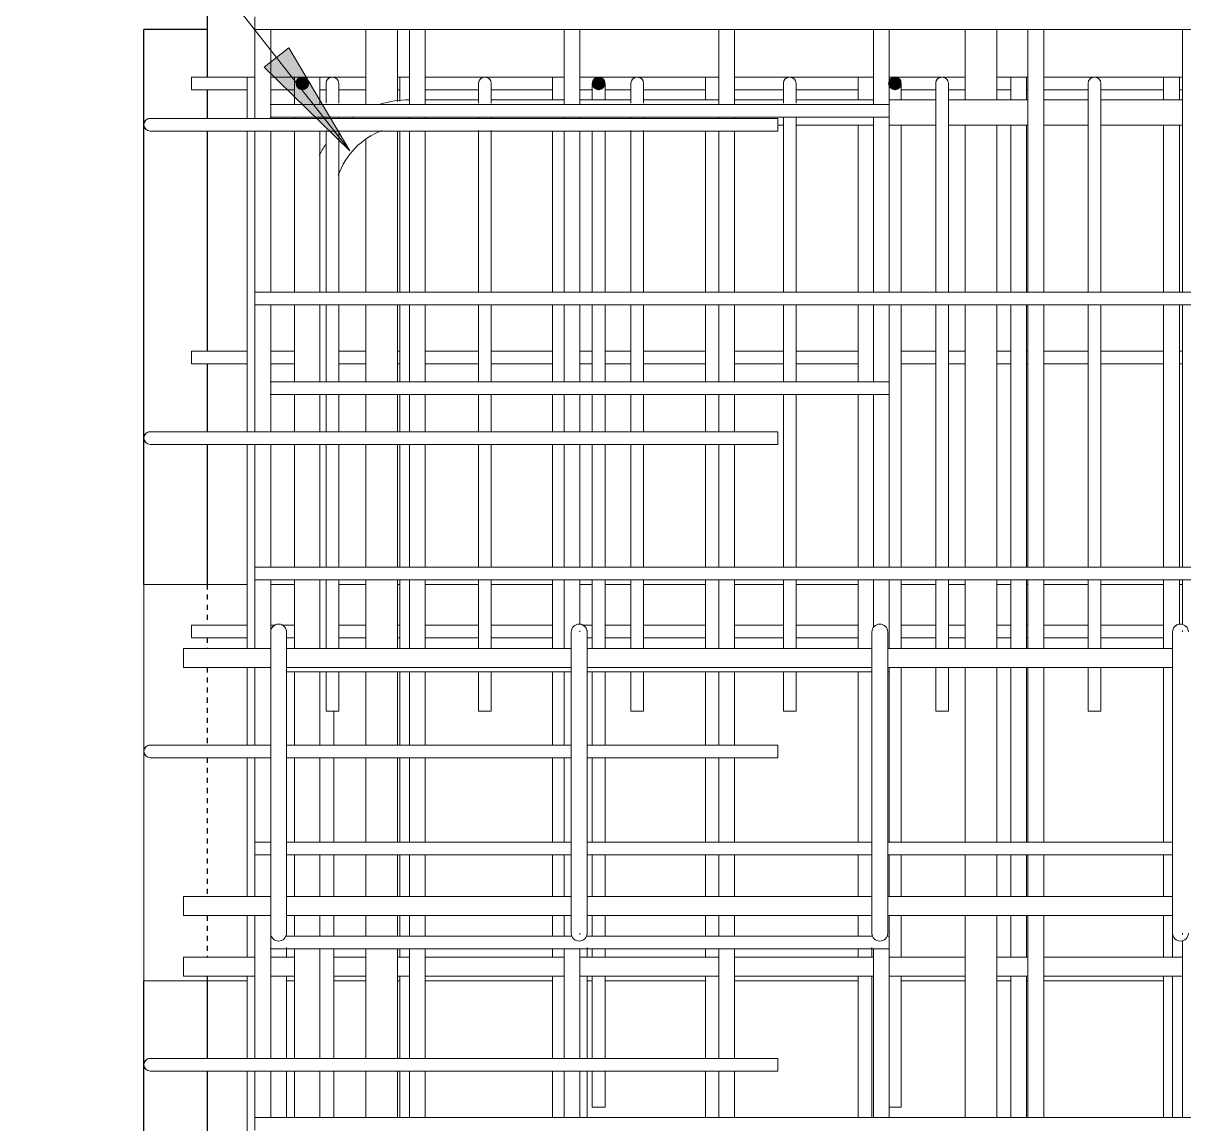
# Model space of a CAD drawing. Header units: millimetres. Extents: x 6720 to 22888, y -3063 to 10060.
# Drawn here: x 9986 to 10719, y 6970 to 7664 of the extents above; entities that cross this region are included whole.
import ezdxf

# ---------------------------------------------------------------- set-up
doc = ezdxf.new("R2010")
doc.units = ezdxf.units.MM
doc.linetypes.add('Dash', pattern=[6.36, 3.18, -3.18])
for name, color, linetype, lineweight in [('A-WALL', 113, 'Continuous', 25), ('A-WALL-HDLN', 110, 'Dash', 25), ('S-BEAM', 12, 'Continuous', 18), ('S-RBAR', 171, 'Continuous', 18), ('S-RBAR-IDEN', 171, 'Continuous', 9)]:
    doc.layers.add(name, color=color, linetype=linetype, lineweight=lineweight)

msp = doc.modelspace()

# ---------------------------------------------------------------- hatches: boundary and pattern name
at = {"layer": 'S-RBAR'}
h = msp.add_hatch(color=256, dxfattribs=at)
edge = h.paths.add_edge_path()
edge.add_arc((10162.57, 7626), 4, 0, 360)
for points in [[(10162.57, 7622), (10166.57, 7626), (10162.57, 7630), (10158.57, 7626)], [(10349.47, 7622), (10353.47, 7626), (10349.47, 7630), (10345.47, 7626)], [(10536.38, 7622), (10540.38, 7626), (10536.38, 7630), (10532.38, 7626)]]:
    msp.add_hatch(color=256, dxfattribs=at).paths.add_polyline_path(points)
h = msp.add_hatch(color=256, dxfattribs=at)
edge = h.paths.add_edge_path()
edge.add_arc((10349.47, 7626), 4, 0, 360)
h = msp.add_hatch(color=256, dxfattribs=at)
edge = h.paths.add_edge_path()
edge.add_arc((10536.38, 7626), 4, 0, 360)
at = {"layer": 'S-RBAR-IDEN'}
msp.add_hatch(color=256, dxfattribs=at).paths.add_polyline_path([(10192.46, 7583.45), (10153.96, 7648.57), (10138.42, 7636.38)])

# ---------------------------------------------------------------- linework, layer by layer
at = {"layer": 'A-WALL'}
for p, q in [((10102.57, 7700), (10102.57, 7630)), ((10062.57, 7310), (10062.57, 7660)), ((10102.57, 7660), (10062.57, 7660)), ((10102.57, 7622), (10102.57, 7604)), ((10102.57, 7596), (10102.57, 7457.17)), ((10102.57, 7449.17), (10102.57, 7406.33)), ((10102.57, 7398.33), (10102.57, 7310)), ((10062.57, -1395), (10062.57, 7059.95)), ((10102.57, 7060), (10102.57, 7011)), ((10102.57, 7003), (10102.57, 6938.69))]:
    msp.add_line(p, q, dxfattribs=at)
at = {"layer": 'A-WALL-HDLN'}
for p, q in [((10102.57, 7309.95), (10102.57, 7284.35)), ((10102.57, 7276.35), (10102.57, 7269.67)), ((10102.57, 7257.67), (10102.57, 7208.67)), ((10102.57, 7200.67), (10102.57, 7113.07)), ((10102.57, 7101.07), (10102.57, 7074.8)), ((10102.57, 7062.8), (10102.57, 7060.05))]:
    msp.add_line(p, q, dxfattribs=at)
at = {"layer": 'S-BEAM'}
for p, q in [((10062.57, 7060), (10062.57, 7310)), ((10062.57, 7310), (10127.75, 7310)), ((10142.57, 7310), (10157.57, 7310)), ((10185.53, 7310), (10202.57, 7310)), ((10222.57, 7310), (10224.08, 7310)), ((10240.11, 7310), (10273.67, 7310)), ((10281.67, 7310), (10320.42, 7310)), ((10337.66, 7310), (10345.47, 7310)), ((10353.47, 7310), (10369.81, 7310)), ((10377.81, 7310), (10416.76, 7310)), ((10435.2, 7310), (10465.96, 7310)), ((10473.96, 7310), (10513.09, 7310)), ((10540.38, 7310), (10562.1, 7310)), ((10570.1, 7310), (10580.57, 7310)), ((10600.57, 7310), (10609.43, 7310)), ((10619.43, 7310), (10620.29, 7310)), ((10630.29, 7310), (10658.24, 7310)), ((10666.24, 7310), (10705.76, 7310)), ((10715.76, 7310), (10717.84, 7310)), ((10127.75, 7060), (10062.57, 7060)), ((10157.57, 7060), (10152.57, 7060)), ((10202.57, 7060), (10182.43, 7060)), ((10224.08, 7060), (10222.57, 7060)), ((10320.42, 7060), (10240.11, 7060)), ((10345.47, 7060), (10342.2, 7060)), ((10416.76, 7060), (10353.47, 7060)), ((10513.09, 7060), (10435.2, 7060)), ((10580.57, 7060), (10540.38, 7060)), ((10609.43, 7060), (10600.57, 7060)), ((10620.29, 7060), (10619.43, 7060)), ((10705.76, 7060), (10630.29, 7060))]:
    msp.add_line(p, q, dxfattribs=at)
at = {"layer": 'S-RBAR'}
for p, q in [((10132.57, 7660.01), (10132.57, 7668.01)), ((10132.57, 7660.01), (12288.57, 7660.01)), ((10132.57, 7604), (10132.57, 7660.01)), ((10142.57, 7604), (10142.57, 7660.01)), ((10202.57, 7612.7), (10202.57, 7660.01)), ((10222.57, 7614.66), (10222.57, 7660.01)), ((10230.11, 7612.7), (10230.11, 7660.01)), ((10240.11, 7612.7), (10240.11, 7660.01)), ((10327.66, 7612.7), (10327.66, 7660.01)), ((10337.66, 7612.7), (10337.66, 7660.01)), ((10425.2, 7612.7), (10425.2, 7660.01)), ((10435.2, 7612.7), (10435.2, 7660.01)), ((10522.75, 7612.7), (10522.75, 7660.01)), ((10532.75, 7494.45), (10532.75, 7660.01)), ((10580.57, 7615.63), (10580.57, 7660.01)), ((10600.57, 7615.63), (10600.57, 7660.01)), ((10620.29, 7494.45), (10620.29, 7660.01)), ((10630.29, 7494.45), (10630.29, 7660.01)), ((10717.84, 7494.45), (10717.84, 7660.01)), ((10092.57, 7630), (10127.75, 7630)), ((10092.57, 7622), (10092.57, 7630)), ((10132.57, 7630), (10127.75, 7630)), ((10127.75, 7604), (10127.75, 7630)), ((10142.57, 7630), (10157.57, 7630)), ((10173.57, 7630.01), (10157.57, 7630.01)), ((10157.57, 7612.7), (10157.57, 7630.01)), ((10162.57, 7630), (10158.57, 7626)), ((10166.57, 7626), (10162.57, 7630)), ((10173.57, 7612.7), (10173.57, 7630.01)), ((10173.57, 7630), (10202.57, 7630)), ((10222.57, 7630), (10224.08, 7630)), ((10230.11, 7630), (10224.08, 7630)), ((10224.08, 7614.86), (10224.08, 7630)), ((10240.11, 7630), (10320.42, 7630)), ((10327.66, 7630), (10320.42, 7630)), ((10320.42, 7615.63), (10320.42, 7630)), ((10337.66, 7630), (10416.76, 7630)), ((10349.47, 7630), (10345.47, 7626)), ((10353.47, 7626), (10349.47, 7630)), ((10425.2, 7630), (10416.76, 7630)), ((10416.76, 7615.63), (10416.76, 7630)), ((10435.2, 7630), (10513.09, 7630)), ((10522.75, 7630), (10513.09, 7630)), ((10513.09, 7615.63), (10513.09, 7630)), ((10536.38, 7630), (10532.38, 7626)), ((10532.75, 7630), (10580.57, 7630)), ((10540.38, 7626), (10536.38, 7630)), ((10600.57, 7630), (10609.43, 7630)), ((10619.43, 7630), (10609.43, 7630)), ((10609.43, 7615.63), (10609.43, 7630)), ((10619.43, 7630), (10620.29, 7630)), ((10619.43, 7615.63), (10619.43, 7630)), ((10630.29, 7630), (10705.76, 7630)), ((10715.76, 7630), (10705.76, 7630)), ((10705.76, 7615.63), (10705.76, 7630)), ((10715.76, 7630), (10717.84, 7630)), ((10715.76, 7615.63), (10715.76, 7630)), ((10092.57, 7622), (10127.75, 7622)), ((10142.57, 7622), (10157.57, 7622)), ((10158.57, 7626), (10162.57, 7622)), ((10162.57, 7622), (10166.57, 7626)), ((10173.57, 7622), (10177.53, 7622)), ((10177.53, 7613.47), (10177.53, 7626)), ((10185.53, 7613.47), (10185.53, 7626)), ((10185.53, 7622), (10202.57, 7622)), ((10222.57, 7622), (10224.08, 7622)), ((10240.11, 7622), (10273.67, 7622)), ((10273.67, 7613.47), (10273.67, 7626)), ((10281.67, 7613.47), (10281.67, 7626)), ((10281.67, 7622), (10320.42, 7622)), ((10337.66, 7622), (10345.47, 7622)), ((10345.47, 7616.2), (10345.47, 7626)), ((10345.47, 7626), (10349.47, 7622)), ((10349.47, 7622), (10353.47, 7626)), ((10353.47, 7616.2), (10353.47, 7626)), ((10353.47, 7622), (10369.81, 7622)), ((10369.81, 7613.47), (10369.81, 7626)), ((10377.81, 7613.47), (10377.81, 7626)), ((10377.81, 7622), (10416.76, 7622)), ((10435.2, 7622), (10465.96, 7622)), ((10465.96, 7613.47), (10465.96, 7626)), ((10473.96, 7613.47), (10473.96, 7626)), ((10473.96, 7622), (10513.09, 7622)), ((10532.38, 7626), (10536.38, 7622)), ((10536.38, 7622), (10540.38, 7626)), ((10540.38, 7616.2), (10540.38, 7626)), ((10540.38, 7622), (10562.1, 7622)), ((10562.1, 7590), (10562.1, 7626)), ((10570.1, 7590), (10570.1, 7626)), ((10570.1, 7622), (10580.57, 7622)), ((10600.57, 7622), (10609.43, 7622)), ((10619.43, 7622), (10620.29, 7622)), ((10630.29, 7622), (10658.24, 7622)), ((10658.24, 7590), (10658.24, 7626)), ((10666.24, 7590), (10666.24, 7626)), ((10666.24, 7622), (10705.76, 7622)), ((10715.76, 7622), (10717.84, 7622)), ((10240.11, 7615.63), (10273.67, 7615.63)), ((10281.67, 7615.63), (10327.66, 7615.63)), ((10337.66, 7615.63), (10369.81, 7615.63)), ((10377.81, 7615.63), (10425.2, 7615.63)), ((10435.2, 7615.63), (10465.96, 7615.63)), ((10473.96, 7615.63), (10522.75, 7615.63)), ((10532.75, 7615.63), (10562.1, 7615.63)), ((10570.1, 7615.63), (10620.29, 7615.63)), ((10630.29, 7615.63), (10658.24, 7615.63)), ((10666.24, 7615.63), (10717.84, 7615.63)), ((10172.63, 7612.7), (10142.28, 7612.7)), ((10172.63, 7612.7), (10532.63, 7612.7)), ((10532.63, 7604.7), (10532.63, 7612.7)), ((10066.57, 7604), (10086.57, 7604)), ((10462.57, 7604), (10086.57, 7604)), ((10172.63, 7604.7), (10142.28, 7604.7)), ((10157.57, 7604), (10157.57, 7604.7)), ((10172.63, 7604.7), (10532.63, 7604.7)), ((10173.57, 7604), (10173.57, 7604.7)), ((10177.53, 7604.26), (10177.53, 7604.93)), ((10185.53, 7604.26), (10185.53, 7604.93)), ((10230.11, 7604), (10230.11, 7604.7)), ((10240.11, 7604), (10240.11, 7604.7)), ((10273.67, 7604.26), (10273.67, 7604.93)), ((10281.67, 7604.26), (10281.67, 7604.93)), ((10327.66, 7604), (10327.66, 7604.7)), ((10337.66, 7604), (10337.66, 7604.7)), ((10369.81, 7604.26), (10369.81, 7604.93)), ((10377.81, 7604.26), (10377.81, 7604.93)), ((10425.2, 7604), (10425.2, 7604.7)), ((10435.2, 7604), (10435.2, 7604.7)), ((10462.57, 7604), (10462.57, 7596)), ((10462.57, 7599.63), (10465.96, 7599.63)), ((10465.96, 7590), (10465.96, 7604.93)), ((10473.96, 7590), (10473.96, 7604.93)), ((10473.96, 7599.63), (10522.75, 7599.63)), ((10513.09, 7494.45), (10513.09, 7599.63)), ((10522.75, 7494.45), (10522.75, 7604.7)), ((10532.75, 7599.63), (10562.1, 7599.63)), ((10540.38, 7494.45), (10540.38, 7599.63)), ((10570.1, 7599.63), (10620.29, 7599.63)), ((10580.57, 7494.45), (10580.57, 7599.63)), ((10600.57, 7494.45), (10600.57, 7599.63)), ((10609.43, 7494.45), (10609.43, 7599.63)), ((10619.43, 7494.45), (10619.43, 7599.63)), ((10630.29, 7599.63), (10658.24, 7599.63)), ((10666.24, 7599.63), (10717.84, 7599.63)), ((10705.76, 7494.45), (10705.76, 7599.63)), ((10715.76, 7494.45), (10715.76, 7599.63)), ((10066.57, 7596), (10086.57, 7596)), ((10462.57, 7596), (10086.57, 7596)), ((10127.75, 7406.33), (10127.75, 7596)), ((10132.57, 7494.45), (10132.57, 7596)), ((10142.57, 7494.45), (10142.57, 7596)), ((10157.57, 7494.45), (10157.57, 7596)), ((10173.57, 7494.45), (10173.57, 7596)), ((10177.53, 7590), (10177.53, 7596.25)), ((10185.53, 7590), (10185.53, 7596.25)), ((10222.57, 7494.45), (10222.57, 7596)), ((10224.08, 7494.45), (10224.08, 7596)), ((10230.11, 7494.45), (10230.11, 7596)), ((10240.11, 7494.45), (10240.11, 7596)), ((10273.67, 7590), (10273.67, 7596.25)), ((10281.67, 7590), (10281.67, 7596.25)), ((10320.42, 7494.45), (10320.42, 7596)), ((10327.66, 7494.45), (10327.66, 7596)), ((10337.66, 7494.45), (10337.66, 7596)), ((10345.47, 7494.45), (10345.47, 7596)), ((10353.47, 7494.45), (10353.47, 7596)), ((10369.81, 7590), (10369.81, 7596.25)), ((10377.81, 7590), (10377.81, 7596.25)), ((10416.76, 7494.45), (10416.76, 7596)), ((10425.2, 7494.45), (10425.2, 7596)), ((10435.2, 7494.45), (10435.2, 7596)), ((10177.53, 7590), (10177.53, 7494.45)), ((10185.53, 7590), (10185.53, 7494.45)), ((10202.57, 7494.45), (10202.57, 7590.49)), ((10273.67, 7590), (10273.67, 7494.45)), ((10281.67, 7590), (10281.67, 7494.45)), ((10369.81, 7590), (10369.81, 7494.45)), ((10377.81, 7590), (10377.81, 7494.45)), ((10465.96, 7590), (10465.96, 7494.45)), ((10473.96, 7590), (10473.96, 7494.45)), ((10562.1, 7590), (10562.1, 7494.45)), ((10570.1, 7590), (10570.1, 7494.45)), ((10658.24, 7590), (10658.24, 7494.45)), ((10666.24, 7590), (10666.24, 7494.45)), ((10132.57, 7494.45), (12288.57, 7494.45)), ((10132.57, 7486.45), (10132.57, 7494.45)), ((10132.57, 7486.45), (12288.57, 7486.45)), ((10132.57, 7406.33), (10132.57, 7486.45)), ((10142.57, 7406.33), (10142.57, 7486.45)), ((10157.57, 7437.82), (10157.57, 7486.45)), ((10173.57, 7437.82), (10173.57, 7486.45)), ((10177.53, 7486.45), (10177.53, 7437.82)), ((10185.53, 7486.45), (10185.53, 7437.82)), ((10202.57, 7437.82), (10202.57, 7486.45)), ((10222.57, 7437.82), (10222.57, 7486.45)), ((10224.08, 7437.82), (10224.08, 7486.45)), ((10230.11, 7437.82), (10230.11, 7486.45)), ((10240.11, 7437.82), (10240.11, 7486.45)), ((10273.67, 7486.45), (10273.67, 7437.82)), ((10281.67, 7486.45), (10281.67, 7437.82)), ((10320.42, 7437.82), (10320.42, 7486.45)), ((10327.66, 7437.82), (10327.66, 7486.45)), ((10337.66, 7437.82), (10337.66, 7486.45)), ((10345.47, 7437.82), (10345.47, 7486.45)), ((10353.47, 7437.82), (10353.47, 7486.45)), ((10369.81, 7486.45), (10369.81, 7437.82)), ((10377.81, 7486.45), (10377.81, 7437.82)), ((10416.76, 7437.82), (10416.76, 7486.45)), ((10425.2, 7437.82), (10425.2, 7486.45)), ((10435.2, 7437.82), (10435.2, 7486.45)), ((10465.96, 7486.45), (10465.96, 7437.82)), ((10473.96, 7486.45), (10473.96, 7437.82)), ((10513.09, 7437.82), (10513.09, 7486.45)), ((10522.75, 7437.82), (10522.75, 7486.45)), ((10532.75, 7320.89), (10532.75, 7486.45)), ((10540.38, 7320.89), (10540.38, 7486.45)), ((10562.1, 7486.45), (10562.1, 7320.89)), ((10570.1, 7486.45), (10570.1, 7320.89)), ((10580.57, 7320.89), (10580.57, 7486.45)), ((10600.57, 7320.89), (10600.57, 7486.45)), ((10609.43, 7320.89), (10609.43, 7486.45)), ((10619.43, 7320.89), (10619.43, 7486.45)), ((10620.29, 7320.89), (10620.29, 7486.45)), ((10630.29, 7320.89), (10630.29, 7486.45)), ((10658.24, 7486.45), (10658.24, 7320.89)), ((10666.24, 7486.45), (10666.24, 7320.89)), ((10705.76, 7320.89), (10705.76, 7486.45)), ((10715.76, 7320.89), (10715.76, 7486.45)), ((10717.84, 7320.89), (10717.84, 7486.45)), ((10092.57, 7457.17), (10127.75, 7457.17)), ((10092.57, 7449.17), (10092.57, 7457.17)), ((10142.57, 7457.17), (10157.57, 7457.17)), ((10185.53, 7457.17), (10202.57, 7457.17)), ((10222.57, 7457.17), (10224.08, 7457.17)), ((10240.11, 7457.17), (10273.67, 7457.17)), ((10281.67, 7457.17), (10320.42, 7457.17)), ((10337.66, 7457.17), (10345.47, 7457.17)), ((10353.47, 7457.17), (10369.81, 7457.17)), ((10377.81, 7457.17), (10416.76, 7457.17)), ((10435.2, 7457.17), (10465.96, 7457.17)), ((10473.96, 7457.17), (10513.09, 7457.17)), ((10540.38, 7457.17), (10562.1, 7457.17)), ((10570.1, 7457.17), (10580.57, 7457.17)), ((10600.57, 7457.17), (10609.43, 7457.17)), ((10619.43, 7457.17), (10620.29, 7457.17)), ((10630.29, 7457.17), (10658.24, 7457.17)), ((10666.24, 7457.17), (10705.76, 7457.17)), ((10715.76, 7457.17), (10717.84, 7457.17)), ((10092.57, 7449.17), (10127.75, 7449.17)), ((10142.57, 7449.17), (10157.57, 7449.17)), ((10185.53, 7449.17), (10202.57, 7449.17)), ((10222.57, 7449.17), (10224.08, 7449.17)), ((10240.11, 7449.17), (10273.67, 7449.17)), ((10281.67, 7449.17), (10320.42, 7449.17)), ((10337.66, 7449.17), (10345.47, 7449.17)), ((10353.47, 7449.17), (10369.81, 7449.17)), ((10377.81, 7449.17), (10416.76, 7449.17)), ((10435.2, 7449.17), (10465.96, 7449.17)), ((10473.96, 7449.17), (10513.09, 7449.17)), ((10540.38, 7449.17), (10562.1, 7449.17)), ((10570.1, 7449.17), (10580.57, 7449.17)), ((10600.57, 7449.17), (10609.43, 7449.17)), ((10619.43, 7449.17), (10620.29, 7449.17)), ((10630.29, 7449.17), (10658.24, 7449.17)), ((10666.24, 7449.17), (10705.76, 7449.17)), ((10715.76, 7449.17), (10717.84, 7449.17)), ((10172.63, 7437.82), (10142.28, 7437.82)), ((10172.63, 7437.82), (10532.63, 7437.82)), ((10532.63, 7429.82), (10532.63, 7437.82)), ((10172.63, 7429.82), (10142.28, 7429.82)), ((10157.57, 7406.33), (10157.57, 7429.82)), ((10172.63, 7429.82), (10532.63, 7429.82)), ((10173.57, 7406.33), (10173.57, 7429.82)), ((10177.53, 7429.82), (10177.53, 7406.33)), ((10185.53, 7429.82), (10185.53, 7406.33)), ((10202.57, 7406.33), (10202.57, 7429.82)), ((10222.57, 7406.33), (10222.57, 7429.82)), ((10224.08, 7406.33), (10224.08, 7429.82)), ((10230.11, 7406.33), (10230.11, 7429.82)), ((10240.11, 7406.33), (10240.11, 7429.82)), ((10273.67, 7429.82), (10273.67, 7406.33)), ((10281.67, 7429.82), (10281.67, 7406.33)), ((10320.42, 7406.33), (10320.42, 7429.82)), ((10327.66, 7406.33), (10327.66, 7429.82)), ((10337.66, 7406.33), (10337.66, 7429.82)), ((10345.47, 7406.33), (10345.47, 7429.82)), ((10353.47, 7406.33), (10353.47, 7429.82)), ((10369.81, 7429.82), (10369.81, 7406.33)), ((10377.81, 7429.82), (10377.81, 7406.33)), ((10416.76, 7406.33), (10416.76, 7429.82)), ((10425.2, 7406.33), (10425.2, 7429.82)), ((10435.2, 7406.33), (10435.2, 7429.82)), ((10465.96, 7429.82), (10465.96, 7320.89)), ((10473.96, 7429.82), (10473.96, 7320.89)), ((10513.09, 7320.89), (10513.09, 7429.82)), ((10522.75, 7320.89), (10522.75, 7429.82)), ((10066.57, 7406.33), (10086.57, 7406.33)), ((10462.57, 7406.33), (10086.57, 7406.33)), ((10462.57, 7406.33), (10462.57, 7398.33)), ((10066.57, 7398.33), (10086.57, 7398.33)), ((10462.57, 7398.33), (10086.57, 7398.33)), ((10127.75, 7269.67), (10127.75, 7398.33)), ((10132.57, 7320.89), (10132.57, 7398.33)), ((10142.57, 7320.89), (10142.57, 7398.33)), ((10157.57, 7320.89), (10157.57, 7398.33)), ((10173.57, 7320.89), (10173.57, 7398.33)), ((10177.53, 7398.33), (10177.53, 7320.89)), ((10185.53, 7398.33), (10185.53, 7320.89)), ((10202.57, 7320.89), (10202.57, 7398.33)), ((10222.57, 7320.89), (10222.57, 7398.33)), ((10224.08, 7320.89), (10224.08, 7398.33)), ((10230.11, 7320.89), (10230.11, 7398.33)), ((10240.11, 7320.89), (10240.11, 7398.33)), ((10273.67, 7398.33), (10273.67, 7320.89)), ((10281.67, 7398.33), (10281.67, 7320.89)), ((10320.42, 7320.89), (10320.42, 7398.33)), ((10327.66, 7320.89), (10327.66, 7398.33)), ((10337.66, 7320.89), (10337.66, 7398.33)), ((10345.47, 7320.89), (10345.47, 7398.33)), ((10353.47, 7320.89), (10353.47, 7398.33)), ((10369.81, 7398.33), (10369.81, 7320.89)), ((10377.81, 7398.33), (10377.81, 7320.89)), ((10416.76, 7320.89), (10416.76, 7398.33)), ((10425.2, 7320.89), (10425.2, 7398.33)), ((10435.2, 7320.89), (10435.2, 7398.33)), ((10132.57, 7320.89), (12288.57, 7320.89)), ((10132.57, 7312.89), (10132.57, 7320.89)), ((10132.57, 7312.89), (12288.57, 7312.89)), ((10132.57, 7269.67), (10132.57, 7312.89)), ((10142.57, 7280), (10142.57, 7312.89)), ((10157.57, 7269.67), (10157.57, 7312.89)), ((10173.57, 7269.67), (10173.57, 7312.89)), ((10177.53, 7312.89), (10177.53, 7269.67)), ((10185.53, 7312.89), (10185.53, 7269.67)), ((10202.57, 7269.67), (10202.57, 7312.89)), ((10222.57, 7269.67), (10222.57, 7312.89)), ((10224.08, 7269.67), (10224.08, 7312.89)), ((10230.11, 7269.67), (10230.11, 7312.89)), ((10240.11, 7269.67), (10240.11, 7312.89)), ((10273.67, 7312.89), (10273.67, 7269.67)), ((10281.67, 7312.89), (10281.67, 7269.67)), ((10320.42, 7269.67), (10320.42, 7312.89)), ((10327.66, 7269.67), (10327.66, 7312.89)), ((10337.66, 7284.94), (10337.66, 7312.89)), ((10345.47, 7269.67), (10345.47, 7312.89)), ((10353.47, 7269.67), (10353.47, 7312.89)), ((10369.81, 7312.89), (10369.81, 7269.67)), ((10377.81, 7312.89), (10377.81, 7269.67)), ((10416.76, 7269.67), (10416.76, 7312.89)), ((10425.2, 7269.67), (10425.2, 7312.89)), ((10435.2, 7269.67), (10435.2, 7312.89)), ((10465.96, 7312.89), (10465.96, 7269.67)), ((10473.96, 7312.89), (10473.96, 7269.67)), ((10513.09, 7269.67), (10513.09, 7312.89)), ((10522.75, 7282.68), (10522.75, 7312.89)), ((10532.75, 7269.67), (10532.75, 7312.89)), ((10540.38, 7269.67), (10540.38, 7312.89)), ((10562.1, 7312.89), (10562.1, 7269.67)), ((10570.1, 7312.89), (10570.1, 7269.67)), ((10580.57, 7269.67), (10580.57, 7312.89)), ((10600.57, 7269.67), (10600.57, 7312.89)), ((10609.43, 7269.67), (10609.43, 7312.89)), ((10619.43, 7269.67), (10619.43, 7312.89)), ((10620.29, 7269.67), (10620.29, 7312.89)), ((10630.29, 7269.67), (10630.29, 7312.89)), ((10658.24, 7312.89), (10658.24, 7269.67)), ((10666.24, 7312.89), (10666.24, 7269.67)), ((10705.76, 7269.67), (10705.76, 7312.89)), ((10715.76, 7284.91), (10715.76, 7312.89)), ((10717.84, 7284.76), (10717.84, 7312.89)), ((10092.57, 7284.35), (10127.75, 7284.35)), ((10092.57, 7276.35), (10092.57, 7284.35)), ((10142.57, 7284.35), (10145.64, 7284.35)), ((10142.57, 7280), (10142.57, 7245)), ((10149.49, 7284.35), (10157.57, 7284.35)), ((10152.57, 7280), (10152.57, 7245)), ((10185.53, 7284.35), (10202.57, 7284.35)), ((10222.57, 7284.35), (10224.08, 7284.35)), ((10240.11, 7284.35), (10273.67, 7284.35)), ((10281.67, 7284.35), (10320.42, 7284.35)), ((10332.2, 7280), (10332.2, 7245)), ((10337.66, 7280), (10337.66, 7280.72)), ((10339.13, 7284.35), (10345.47, 7284.35)), ((10342.2, 7280), (10342.2, 7245)), ((10353.47, 7284.35), (10369.81, 7284.35)), ((10377.81, 7284.35), (10416.76, 7284.35)), ((10435.2, 7284.35), (10465.96, 7284.35)), ((10473.96, 7284.35), (10513.09, 7284.35)), ((10521.84, 7280), (10521.84, 7245)), ((10531.84, 7280), (10531.84, 7245)), ((10540.38, 7284.35), (10562.1, 7284.35)), ((10570.1, 7284.35), (10580.57, 7284.35)), ((10600.57, 7284.35), (10609.43, 7284.35)), ((10619.43, 7284.35), (10620.29, 7284.35)), ((10630.29, 7284.35), (10658.24, 7284.35)), ((10666.24, 7284.35), (10705.76, 7284.35)), ((10711.48, 7280), (10711.48, 7245)), ((10717.84, 7280), (10717.84, 7280.84)), ((10092.57, 7276.35), (10127.75, 7276.35)), ((10152.57, 7276.35), (10157.57, 7276.35)), ((10185.53, 7276.35), (10202.57, 7276.35)), ((10222.57, 7276.35), (10224.08, 7276.35)), ((10240.11, 7276.35), (10273.67, 7276.35)), ((10281.67, 7276.35), (10320.42, 7276.35)), ((10342.2, 7276.35), (10345.47, 7276.35)), ((10353.47, 7276.35), (10369.81, 7276.35)), ((10377.81, 7276.35), (10416.76, 7276.35)), ((10435.2, 7276.35), (10465.96, 7276.35)), ((10473.96, 7276.35), (10513.09, 7276.35)), ((10540.38, 7276.35), (10562.1, 7276.35)), ((10570.1, 7276.35), (10580.57, 7276.35)), ((10600.57, 7276.35), (10609.43, 7276.35)), ((10619.43, 7276.35), (10620.29, 7276.35)), ((10630.29, 7276.35), (10658.24, 7276.35)), ((10666.24, 7276.35), (10705.76, 7276.35)), ((10087.57, 7269.67), (10142.57, 7269.67)), ((10087.57, 7257.67), (10087.57, 7269.67)), ((10152.57, 7269.67), (10332.2, 7269.67)), ((10342.2, 7269.67), (10521.84, 7269.67)), ((10531.84, 7269.67), (10711.48, 7269.67)), ((10087.57, 7257.67), (10142.57, 7257.67)), ((10127.75, 7208.67), (10127.75, 7257.67)), ((10132.57, 7208.67), (10132.57, 7257.67)), ((10152.57, 7257.67), (10332.2, 7257.67)), ((10342.2, 7257.67), (10521.84, 7257.67)), ((10531.84, 7257.67), (10711.48, 7257.67)), ((10532.63, 7254.95), (10532.63, 7257.67)), ((10532.75, 7147.33), (10532.75, 7257.67)), ((10540.38, 7147.33), (10540.38, 7257.67)), ((10562.1, 7257.67), (10562.1, 7230)), ((10570.1, 7257.67), (10570.1, 7230)), ((10580.57, 7147.33), (10580.57, 7257.67)), ((10600.57, 7147.33), (10600.57, 7257.67)), ((10609.43, 7147.33), (10609.43, 7257.67)), ((10619.43, 7147.33), (10619.43, 7257.67)), ((10620.29, 7147.33), (10620.29, 7257.67)), ((10630.29, 7147.33), (10630.29, 7257.67)), ((10658.24, 7257.67), (10658.24, 7230)), ((10666.24, 7257.67), (10666.24, 7230)), ((10705.76, 7147.33), (10705.76, 7257.67)), ((10172.63, 7254.95), (10152.14, 7254.95)), ((10157.57, 7208.67), (10157.57, 7254.95)), ((10172.63, 7254.95), (10332.2, 7254.95)), ((10173.57, 7208.67), (10173.57, 7254.95)), ((10177.53, 7254.95), (10177.53, 7230)), ((10185.53, 7254.95), (10185.53, 7230)), ((10202.57, 7208.67), (10202.57, 7254.95)), ((10222.57, 7208.67), (10222.57, 7254.95)), ((10224.08, 7208.67), (10224.08, 7254.95)), ((10230.11, 7208.67), (10230.11, 7254.95)), ((10240.11, 7208.67), (10240.11, 7254.95)), ((10273.67, 7254.95), (10273.67, 7230)), ((10281.67, 7254.95), (10281.67, 7230)), ((10320.42, 7208.67), (10320.42, 7254.95)), ((10327.66, 7208.67), (10327.66, 7254.95)), ((10342.2, 7254.95), (10521.84, 7254.95)), ((10345.47, 7208.67), (10345.47, 7254.95)), ((10353.47, 7208.67), (10353.47, 7254.95)), ((10369.81, 7254.95), (10369.81, 7230)), ((10377.81, 7254.95), (10377.81, 7230)), ((10416.76, 7208.67), (10416.76, 7254.95)), ((10425.2, 7208.67), (10425.2, 7254.95)), ((10435.2, 7208.67), (10435.2, 7254.95)), ((10465.96, 7254.95), (10465.96, 7230)), ((10473.96, 7254.95), (10473.96, 7230)), ((10513.09, 7147.33), (10513.09, 7254.95)), ((10531.84, 7254.95), (10532.63, 7254.95)), ((10142.57, 7125), (10142.57, 7245)), ((10152.57, 7125), (10152.57, 7245)), ((10332.2, 7125), (10332.2, 7245)), ((10342.2, 7125), (10342.2, 7245)), ((10521.84, 7125), (10521.84, 7245)), ((10531.84, 7125), (10531.84, 7245)), ((10711.48, 7125), (10711.48, 7245)), ((10177.53, 7230), (10185.53, 7230)), ((10182.43, 7208.67), (10182.43, 7230)), ((10273.67, 7230), (10281.67, 7230)), ((10369.81, 7230), (10377.81, 7230)), ((10465.96, 7230), (10473.96, 7230)), ((10562.1, 7230), (10570.1, 7230)), ((10658.24, 7230), (10666.24, 7230)), ((10066.57, 7208.67), (10086.57, 7208.67)), ((10142.57, 7208.67), (10086.57, 7208.67)), ((10332.2, 7208.67), (10152.57, 7208.67)), ((10462.57, 7208.67), (10342.2, 7208.67)), ((10462.57, 7208.67), (10462.57, 7200.67)), ((10066.57, 7200.67), (10086.57, 7200.67)), ((10142.57, 7200.67), (10086.57, 7200.67)), ((10127.75, 7113.07), (10127.75, 7200.67)), ((10132.57, 7147.33), (10132.57, 7200.67)), ((10332.2, 7200.67), (10152.57, 7200.67)), ((10157.57, 7147.33), (10157.57, 7200.67)), ((10173.57, 7147.33), (10173.57, 7200.67)), ((10182.43, 7147.33), (10182.43, 7200.67)), ((10202.57, 7147.33), (10202.57, 7200.67)), ((10222.57, 7147.33), (10222.57, 7200.67)), ((10224.08, 7147.33), (10224.08, 7200.67)), ((10230.11, 7147.33), (10230.11, 7200.67)), ((10240.11, 7147.33), (10240.11, 7200.67)), ((10320.42, 7147.33), (10320.42, 7200.67)), ((10327.66, 7147.33), (10327.66, 7200.67)), ((10462.57, 7200.67), (10342.2, 7200.67)), ((10345.47, 7147.33), (10345.47, 7200.67)), ((10353.47, 7147.33), (10353.47, 7200.67)), ((10416.76, 7147.33), (10416.76, 7200.67)), ((10425.2, 7147.33), (10425.2, 7200.67)), ((10435.2, 7147.33), (10435.2, 7200.67)), ((10132.57, 7147.33), (10142.57, 7147.33)), ((10132.57, 7139.33), (10132.57, 7147.33)), ((10152.57, 7147.33), (10332.2, 7147.33)), ((10342.2, 7147.33), (10521.84, 7147.33)), ((10531.84, 7147.33), (10711.48, 7147.33)), ((10132.57, 7139.33), (10142.57, 7139.33)), ((10132.57, 7113.07), (10132.57, 7139.33)), ((10152.57, 7139.33), (10332.2, 7139.33)), ((10157.57, 7113.07), (10157.57, 7139.33)), ((10173.57, 7113.07), (10173.57, 7139.33)), ((10182.43, 7113.07), (10182.43, 7139.33)), ((10202.57, 7113.07), (10202.57, 7139.33)), ((10222.57, 7113.07), (10222.57, 7139.33)), ((10224.08, 7113.07), (10224.08, 7139.33)), ((10230.11, 7113.07), (10230.11, 7139.33)), ((10240.11, 7113.07), (10240.11, 7139.33)), ((10320.42, 7113.07), (10320.42, 7139.33)), ((10327.66, 7113.07), (10327.66, 7139.33)), ((10342.2, 7139.33), (10521.84, 7139.33)), ((10345.47, 7113.07), (10345.47, 7139.33)), ((10353.47, 7113.07), (10353.47, 7139.33)), ((10416.76, 7113.07), (10416.76, 7139.33)), ((10425.2, 7113.07), (10425.2, 7139.33)), ((10435.2, 7113.07), (10435.2, 7139.33)), ((10513.09, 7113.07), (10513.09, 7139.33)), ((10531.84, 7139.33), (10711.48, 7139.33)), ((10532.75, 7113.07), (10532.75, 7139.33)), ((10540.38, 7113.07), (10540.38, 7139.33)), ((10580.57, 7113.07), (10580.57, 7139.33)), ((10600.57, 7113.07), (10600.57, 7139.33)), ((10609.43, 7113.07), (10609.43, 7139.33)), ((10619.43, 7113.07), (10619.43, 7139.33)), ((10620.29, 7113.07), (10620.29, 7139.33)), ((10630.29, 7113.07), (10630.29, 7139.33)), ((10705.76, 7113.07), (10705.76, 7139.33)), ((10142.57, 7125), (10142.57, 7090)), ((10152.57, 7125), (10152.57, 7090)), ((10332.2, 7125), (10332.2, 7090)), ((10342.2, 7125), (10342.2, 7090)), ((10521.84, 7125), (10521.84, 7090)), ((10531.84, 7125), (10531.84, 7090)), ((10711.48, 7125), (10711.48, 7090)), ((10087.57, 7113.07), (10142.57, 7113.07)), ((10087.57, 7101.07), (10087.57, 7113.07)), ((10152.57, 7113.07), (10332.2, 7113.07)), ((10342.2, 7113.07), (10521.84, 7113.07)), ((10531.84, 7113.07), (10711.48, 7113.07)), ((10087.57, 7101.07), (10142.57, 7101.07)), ((10127.75, 7074.8), (10127.75, 7101.07)), ((10132.57, 7011), (10132.57, 7101.07)), ((10152.57, 7101.07), (10332.2, 7101.07)), ((10157.57, 7088.08), (10157.57, 7101.07)), ((10173.57, 7088.08), (10173.57, 7101.07)), ((10182.43, 7088.08), (10182.43, 7101.07)), ((10202.57, 7088.08), (10202.57, 7101.07)), ((10222.57, 7088.08), (10222.57, 7101.07)), ((10224.08, 7088.08), (10224.08, 7101.07)), ((10230.11, 7088.08), (10230.11, 7101.07)), ((10240.11, 7088.08), (10240.11, 7101.07)), ((10320.42, 7088.08), (10320.42, 7101.07)), ((10327.66, 7088.08), (10327.66, 7101.07)), ((10342.2, 7101.07), (10521.84, 7101.07)), ((10345.47, 7088.08), (10345.47, 7101.07)), ((10353.47, 7088.08), (10353.47, 7101.07)), ((10416.76, 7088.08), (10416.76, 7101.07)), ((10425.2, 7088.08), (10425.2, 7101.07)), ((10435.2, 7088.08), (10435.2, 7101.07)), ((10513.09, 7088.08), (10513.09, 7101.07)), ((10531.84, 7101.07), (10711.48, 7101.07)), ((10532.75, 6973.78), (10532.75, 7101.07)), ((10540.38, 7074.8), (10540.38, 7101.07)), ((10580.57, 6973.78), (10580.57, 7101.07)), ((10600.57, 6973.78), (10600.57, 7101.07)), ((10609.43, 7074.8), (10609.43, 7101.07)), ((10619.43, 7074.8), (10619.43, 7101.07)), ((10620.29, 6973.78), (10620.29, 7101.07)), ((10630.29, 6973.78), (10630.29, 7101.07)), ((10705.76, 7074.8), (10705.76, 7101.07)), ((10142.57, 7011), (10142.57, 7090)), ((10172.63, 7088.08), (10151.64, 7088.08)), ((10152.57, 7089.2), (10152.57, 7090)), ((10172.63, 7088.08), (10332.63, 7088.08)), ((10337.66, 7089.28), (10337.66, 7090)), ((10341.77, 7088.08), (10522.27, 7088.08)), ((10342.2, 7089.2), (10342.2, 7090)), ((10521.84, 7089.2), (10521.84, 7090)), ((10531.41, 7088.08), (10532.63, 7088.08)), ((10532.63, 7080.08), (10532.63, 7088.08)), ((10711.48, 7075.27), (10711.48, 7090)), ((10717.84, 7089.16), (10717.84, 7090)), ((10172.63, 7080.08), (10142.28, 7080.08)), ((10152.57, 7075.27), (10152.57, 7080.91)), ((10157.57, 7011), (10157.57, 7080.08)), ((10172.63, 7080.08), (10532.63, 7080.08)), ((10173.57, 7011), (10173.57, 7080.08)), ((10182.43, 7011), (10182.43, 7080.08)), ((10202.57, 7011), (10202.57, 7080.08)), ((10222.57, 7011), (10222.57, 7080.08)), ((10224.08, 7074.8), (10224.08, 7080.08)), ((10230.11, 7011), (10230.11, 7080.08)), ((10240.11, 7011), (10240.11, 7080.08)), ((10320.42, 7074.8), (10320.42, 7080.08)), ((10327.66, 7011), (10327.66, 7080.08)), ((10337.66, 7011), (10337.66, 7080.08)), ((10342.2, 7075.27), (10342.2, 7080.91)), ((10345.47, 7074.8), (10345.47, 7080.08)), ((10353.47, 7074.8), (10353.47, 7080.08)), ((10416.76, 7074.8), (10416.76, 7080.08)), ((10425.2, 7011), (10425.2, 7080.08)), ((10435.2, 7011), (10435.2, 7080.08)), ((10513.09, 7074.8), (10513.09, 7080.08)), ((10521.84, 7075.27), (10521.84, 7080.91)), ((10522.75, 6973.78), (10522.75, 7080.08)), ((10717.84, 6973.78), (10717.84, 7085.24)), ((10087.57, 7074.8), (10132.57, 7074.8)), ((10087.57, 7062.8), (10087.57, 7074.8)), ((10142.57, 7074.8), (10157.57, 7074.8)), ((10182.43, 7074.8), (10202.57, 7074.8)), ((10222.57, 7074.8), (10230.11, 7074.8)), ((10240.11, 7074.8), (10327.66, 7074.8)), ((10337.66, 7074.8), (10425.2, 7074.8)), ((10435.2, 7074.8), (10522.75, 7074.8)), ((10532.75, 7074.8), (10580.57, 7074.8)), ((10600.57, 7074.8), (10620.29, 7074.8)), ((10630.29, 7074.8), (10717.84, 7074.8)), ((10087.57, 7062.8), (10132.57, 7062.8)), ((10127.75, 7011), (10127.75, 7062.8)), ((10142.57, 7062.8), (10157.57, 7062.8)), ((10152.57, 7055), (10152.57, 7063.1)), ((10182.43, 7062.8), (10202.57, 7062.8)), ((10222.57, 7062.8), (10230.11, 7062.8)), ((10224.08, 7011), (10224.08, 7062.8)), ((10240.11, 7062.8), (10327.66, 7062.8)), ((10320.42, 7011), (10320.42, 7062.8)), ((10337.66, 7062.8), (10425.2, 7062.8)), ((10342.2, 7055), (10342.2, 7063.1)), ((10345.47, 7011), (10345.47, 7062.8)), ((10353.47, 7011), (10353.47, 7062.8)), ((10416.76, 7011), (10416.76, 7062.8)), ((10435.2, 7062.8), (10522.75, 7062.8)), ((10513.09, 6973.78), (10513.09, 7062.8)), ((10521.84, 7055), (10521.84, 7063.1)), ((10532.75, 7062.8), (10580.57, 7062.8)), ((10540.38, 6980.31), (10540.38, 7062.8)), ((10600.57, 7062.8), (10620.29, 7062.8)), ((10609.43, 6973.78), (10609.43, 7062.8)), ((10619.43, 6973.78), (10619.43, 7062.8)), ((10630.29, 7062.8), (10717.84, 7062.8)), ((10705.76, 6973.78), (10705.76, 7062.8)), ((10711.48, 7055), (10711.48, 7063.1)), ((10152.57, 7011), (10152.57, 7055)), ((10342.2, 7011), (10342.2, 7055)), ((10521.84, 6973.78), (10521.84, 7055)), ((10711.48, 6973.78), (10711.48, 7055)), ((10066.57, 7011), (10086.57, 7011)), ((10462.57, 7011), (10086.57, 7011)), ((10462.57, 7011), (10462.57, 7003)), ((10066.57, 7003), (10086.57, 7003)), ((10462.57, 7003), (10086.57, 7003)), ((10127.75, 6813.33), (10127.75, 7003)), ((10132.57, 6973.78), (10132.57, 7003)), ((10142.57, 6973.78), (10142.57, 7003)), ((10152.57, 6973.78), (10152.57, 7003)), ((10157.57, 6973.78), (10157.57, 7003)), ((10173.57, 6973.78), (10173.57, 7003)), ((10182.43, 6973.78), (10182.43, 7003)), ((10202.57, 6973.78), (10202.57, 7003)), ((10222.57, 6973.78), (10222.57, 7003)), ((10224.08, 6973.78), (10224.08, 7003)), ((10230.11, 6973.78), (10230.11, 7003)), ((10240.11, 6973.78), (10240.11, 7003)), ((10320.42, 6973.78), (10320.42, 7003)), ((10327.66, 6973.78), (10327.66, 7003)), ((10337.66, 6973.78), (10337.66, 7003)), ((10342.2, 6973.78), (10342.2, 7003)), ((10345.47, 6980.31), (10345.47, 7003)), ((10353.47, 6980.31), (10353.47, 7003)), ((10416.76, 6973.78), (10416.76, 7003)), ((10425.2, 6973.78), (10425.2, 7003)), ((10435.2, 6973.78), (10435.2, 7003)), ((10353.47, 6980.31), (10345.47, 6980.31)), ((10540.38, 6980.31), (10532.75, 6980.31)), ((10132.57, 6973.78), (12288.57, 6973.78)), ((10132.57, 6965.78), (10132.57, 6973.78))]:
    msp.add_line(p, q, dxfattribs=at)
for centre in [(10162.57, 7626), (10349.47, 7626), (10536.38, 7626)]:
    msp.add_circle(centre, 4, dxfattribs=at)
for centre, radius, start, end in [((10181.53, 7626), 4, 360, 180), ((10181.53, 7626), 4, 105, 150), ((10181.53, 7626), 4, 30, 75), ((10277.67, 7626), 4, 360, 180), ((10277.67, 7626), 4, 105, 150), ((10277.67, 7626), 4, 30, 75), ((10349.47, 7626), 4, 360, 180), ((10373.81, 7626), 4, 360, 180), ((10373.81, 7626), 4, 105, 150), ((10373.81, 7626), 4, 30, 75), ((10469.96, 7626), 4, 360, 180), ((10469.96, 7626), 4, 105, 150), ((10469.96, 7626), 4, 30, 75), ((10536.38, 7626), 4, 360, 150), ((10566.1, 7626), 4, 360, 180), ((10566.1, 7626), 4, 105, 150), ((10566.1, 7626), 4, 30, 75), ((10662.24, 7626), 4, 360, 180), ((10662.24, 7626), 4, 105, 150), ((10662.24, 7626), 4, 30, 75), ((10181.53, 7626), 4, 165, 180), ((10277.67, 7626), 4, 165, 180), ((10373.81, 7626), 4, 165, 180), ((10469.96, 7626), 4, 165, 180), ((10566.1, 7626), 4, 165, 180), ((10662.24, 7626), 4, 165, 180), ((10229.93, 7552.13), 63.5, 90, 106.82343), ((10066.57, 7600), 4, 90, 270), ((10066.57, 7600), 4, 120, 165), ((10066.57, 7600), 4, 90, 105), ((10229.93, 7552.13), 63.5, 123.60825, 124.64405), ((10066.57, 7600), 4, 195, 240), ((10229.93, 7552.13), 47.5, 111.36373, 160.32814), ((10229.93, 7552.13), 63.5, 146.15152, 153.25066), ((10066.57, 7402.33), 4, 90, 270), ((10066.57, 7402.33), 4, 120, 165), ((10066.57, 7402.33), 4, 90, 105), ((10066.57, 7402.33), 4, 195, 240), ((10147.57, 7280), 5, 0, 180), ((10147.57, 7280), 5, 105, 150), ((10147.57, 7280), 5, 30, 75), ((10337.2, 7280), 5, 0, 180), ((10337.2, 7280), 5, 30, 75), ((10526.84, 7280), 5, 0, 180), ((10716.48, 7280), 5, 0, 180), ((10716.48, 7280), 5, 105, 150), ((10147.57, 7280), 5, 0, 15), ((10337.2, 7280), 5, 0, 15), ((10066.57, 7204.67), 4, 90, 270), ((10066.57, 7204.67), 4, 120, 165), ((10066.57, 7204.67), 4, 90, 105), ((10066.57, 7204.67), 4, 195, 240), ((10147.57, 7090), 5, 180, 360), ((10337.2, 7090), 5, 180, 360), ((10526.84, 7090), 5, 180, 360), ((10716.48, 7090), 5, 180, 360), ((10066.57, 7007), 4, 90, 270), ((10066.57, 7007), 4, 120, 165), ((10066.57, 7007), 4, 90, 105), ((10066.57, 7007), 4, 195, 240)]:
    msp.add_arc(centre, radius, start, end, dxfattribs=at)
at = {"layer": 'S-RBAR-IDEN'}
for p, q in [((10192.46, 7583.45), (9910.36, 7943.27)), ((10153.96, 7648.57), (10138.42, 7636.38)), ((10192.46, 7583.45), (10153.96, 7648.57)), ((10138.42, 7636.38), (10192.46, 7583.45))]:
    msp.add_line(p, q, dxfattribs=at)

doc.saveas('drawing.dxf')
